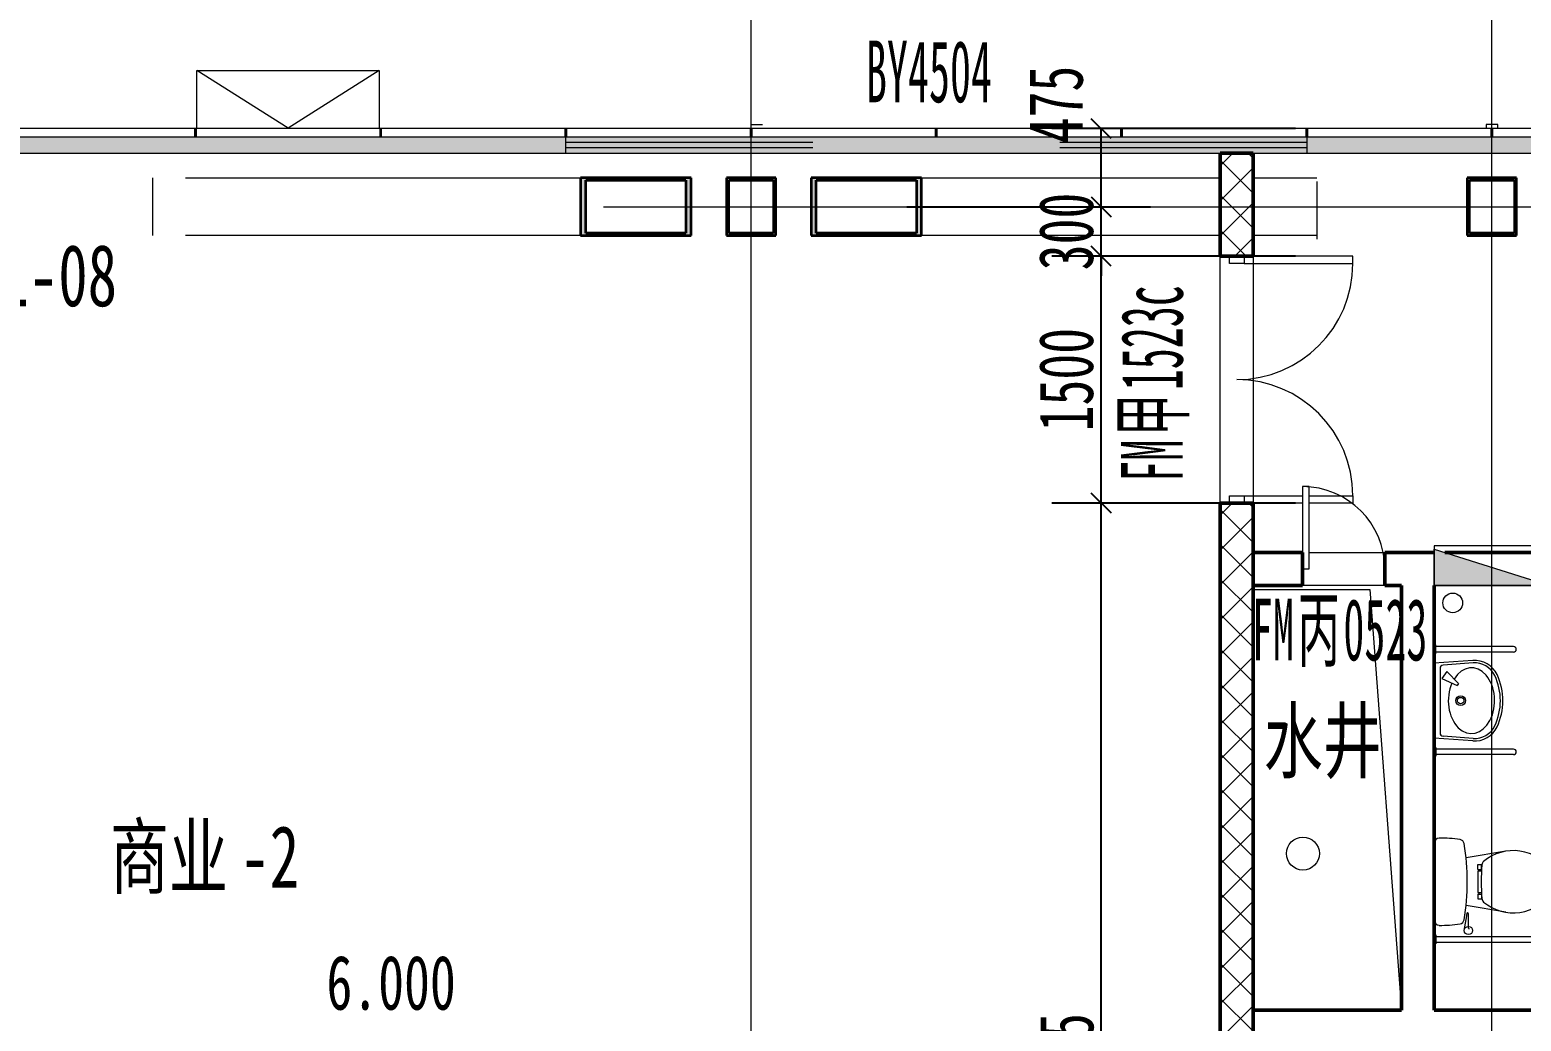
# Model space of a CAD drawing. Header units: millimetres. Extents: x 124696 to 347024, y 412631 to 564609.
# Drawn here: x 154291 to 163349, y 514405 to 520427 of the extents above; entities that cross this region are included whole.
import ezdxf

# ---------------------------------------------------------------- set-up
doc = ezdxf.new("R2010")
doc.units = ezdxf.units.MM
doc.header["$LTSCALE"] = 1500
doc.header["$MEASUREMENT"] = 0
for name, pattern in [('二层平面图$0$IMPORT-216002', [3, 2, -1]), ('二层平面图$0$划线 1mm', [2, 1, -1]), ('二层平面图$0$划线 2mm', [3.6, 2, -1.6]), ('二层平面图$0$轴网线_12_3_3_3 mm', [21, 12, -3, 3, -3])]:
    doc.linetypes.add(name, pattern=pattern)
doc.layers.add('0-建筑底图', color=7, linetype='Continuous')
for name, color, linetype, lineweight in [('二层平面图$0$0-1', 7, 'Continuous', 5), ('二层平面图$0$A-ANNO-IDEN-LEVL', 3, 'Continuous', 15), ('二层平面图$0$A-DOOR', 51, 'Continuous', 9), ('二层平面图$0$A-DOOR-1', 51, 'Continuous', 50), ('二层平面图$0$A-DOOR-IDEN', 53, 'Continuous', 15), ('二层平面图$0$A-LINE', 7, 'Continuous', 9), ('二层平面图$0$A-LINE-1', 7, '二层平面图$0$IMPORT-216002', 9), ('二层平面图$0$A-WALL-1', 10, 'Continuous', 50), ('二层平面图$0$A-WALL-2', 170, 'Continuous', 20), ('二层平面图$0$A-WALL-CURT-PANEL-2', 7, 'Continuous', 9), ('二层平面图$0$A-WALL-CURT-PANEL-3', 140, 'Continuous', 9), ('二层平面图$0$A-WALL-CURT-STILE-2', 7, 'Continuous', 9), ('二层平面图$0$A-WALL-CURT-STILE-3', 7, 'Continuous', 9), ('二层平面图$0$A-WINDOW', 51, 'Continuous', 9), ('二层平面图$0$A-WINDOW-1', 51, '二层平面图$0$划线 2mm', 9), ('二层平面图$0$A-WINDOW-2', 51, '二层平面图$0$划线 1mm', 9), ('二层平面图$0$A-WINDOW-IDEN', 53, 'Continuous', 15), ('二层平面图$0$ANNO-DIMS', 3, 'Continuous', 15), ('二层平面图$0$ANNO-DOTE-1', 10, '二层平面图$0$轴网线_12_3_3_3 mm', 15), ('二层平面图$0$ANNO-TEXT', 7, 'Continuous', 15), ('二层平面图$0$DETAIL', 3, 'Continuous', 9), ('二层平面图$0$E-FIRE-EQPM', 3, 'Continuous', 9), ('二层平面图$0$P-SANR-FIXT-1', 7, 'Continuous', 9), ('二层平面图$0$S-BEAM', 4, 'Continuous', 9), ('二层平面图$0$S-BEAM-1', 7, 'Continuous', 9), ('二层平面图$0$S-BEAM-2', 130, 'Continuous', 35), ('二层平面图$0$S-COLU', 7, 'Continuous', 9), ('二层平面图$0$S-COLU-2', 130, 'Continuous', 35), ('二层平面图$0$WALL-HATCH', 252, 'Continuous', 9), ('二层平面图$0$WALL-IDEN', 233, 'Continuous', 15)]:
    doc.layers.add(name, color=color, linetype=linetype, lineweight=lineweight)
doc.styles.add('二层平面图$0$黑体', font='simhei.ttf', dxfattribs={"width": 0.7, "height": 375})
doc.styles.add('二层平面图$0$黑体_5', font='simhei.ttf', dxfattribs={"width": 0.7, "height": 330})
doc.styles.add('二层平面图$0$黑体_6', font='simhei.ttf', dxfattribs={"width": 0.5, "height": 375})
doc.styles.add('二层平面图$0$黑体_B', font='', dxfattribs={"width": 0.7, "height": 375})
doc.styles.get('二层平面图$0$黑体_B').set_extended_font_data('SimHei', bold=True)
doc.dimstyles.new('二层平面图$0$直线_2_2mm_黑体_引线_文字在上', dxfattribs={"dimscale": 304.8, "dimtxt": 412.811453, "dimasz": 0.393701, "dimexe": 0.984252, "dimexo": 0.0625, "dimgap": 0.147638, "dimtad": 1, "dimdec": 0, "dimzin": 0, "dimdsep": 46, "dimtxsty": '二层平面图$0$黑体_5', "dimblk1": '二层平面图$0$_Oblique', "dimblk2": '二层平面图$0$_Oblique', "dimsah": 1, "dimcen": 0.09, "dimazin": 0, "dimtfac": 1, "dimtdec": 4, "dimtix": 1, "dimtmove": 0, "dimatfit": 3, "dimfxl": 3.937008, "dimfxlon": 1, "dimtvp": 1, "dimtolj": 1, "dimtzin": 0, "dimarcsym": 2})
doc.dimstyles.new('二层平面图$0$直线_2_2mm_黑体_引线_文字在上_2', dxfattribs={"dimscale": 304.8, "dimtxt": 412.811453, "dimasz": 0.393701, "dimexe": 0.984252, "dimexo": 0.0625, "dimgap": 0.147638, "dimtad": 1, "dimdec": 0, "dimzin": 0, "dimdsep": 46, "dimtxsty": '二层平面图$0$黑体_5', "dimblk1": '二层平面图$0$_Oblique', "dimblk2": '二层平面图$0$_Oblique', "dimsah": 1, "dimcen": 0.09, "dimazin": 0, "dimtfac": 1, "dimtdec": 4, "dimtix": 1, "dimtmove": 2, "dimatfit": 3, "dimfxl": 3.937008, "dimfxlon": 1, "dimtvp": 1, "dimtolj": 1, "dimtzin": 0, "dimarcsym": 2})

# ---------------------------------------------------------------- blocks, each defined once
blk = doc.blocks.new('二层平面图$0$S-梁-钢-箱形1 - _-300x350x14x14-V52-104-2F')
at = {"layer": '二层平面图$0$S-BEAM-1'}
h = blk.add_hatch(color=256, dxfattribs=at)
h.paths.add_polyline_path([(13864.6, 62825), (14535.4, 62825), (14535.4, 63175), (13864.6, 63175)])
h.paths.add_polyline_path([(14504.1, 62839), (13895.9, 62839), (13895.9, 63161), (14504.1, 63161)])
for p, q in [((14535.4, 63175), (16350, 63175)), ((16550, 63175), (16935.4, 63175)), ((16350, 62825), (14535.4, 62825)), ((16935.4, 62825), (16550, 62825))]:
    blk.add_line(p, q, dxfattribs=at)
at = {"layer": '二层平面图$0$S-BEAM-2'}
for p, q in [((14535.4, 63175), (13864.6, 63175)), ((13864.6, 63175), (13864.6, 62825)), ((13895.9, 62839), (13895.9, 63161)), ((13895.9, 63161), (14504.1, 63161)), ((14504.1, 63161), (14504.1, 62839)), ((14535.4, 62825), (14535.4, 63175)), ((13864.6, 62825), (14535.4, 62825)), ((14504.1, 62839), (13895.9, 62839))]:
    blk.add_line(p, q, dxfattribs=at)
blk = doc.blocks.new('二层平面图$0$S-梁-钢-箱形1 - _-300x350x14x14-V38-104-2F')
at = {"layer": '二层平面图$0$S-BEAM-1'}
h = blk.add_hatch(color=256, dxfattribs=at)
h.paths.add_polyline_path([(23535.4, 15575), (23535.4, 15925), (22864.6, 15925), (22864.6, 15575)])
h.paths.add_polyline_path([(23504.1, 15589), (22895.9, 15589), (22895.9, 15911), (23504.1, 15911), (23504.1, 15614)])
for p, q in [((23535.4, 15925), (25935.4, 15925)), ((25935.4, 15575), (23535.4, 15575))]:
    blk.add_line(p, q, dxfattribs=at)
at = {"layer": '二层平面图$0$S-BEAM-2'}
for p, q in [((23535.4, 15925), (22864.6, 15925)), ((22864.6, 15925), (22864.6, 15575)), ((22895.9, 15589), (22895.9, 15911)), ((22895.9, 15911), (23504.1, 15911)), ((23504.1, 15911), (23504.1, 15589)), ((23535.4, 15575), (23535.4, 15925)), ((23504.1, 15589), (22895.9, 15589)), ((22864.6, 15575), (23535.4, 15575))]:
    blk.add_line(p, q, dxfattribs=at)
blk = doc.blocks.new('二层平面图$0$S-柱-钢-矩形管 - _-300x350x14x14-1974236-104-2F')
at = {"layer": '二层平面图$0$S-COLU'}
h = blk.add_hatch(color=256, dxfattribs=at)
h.paths.add_polyline_path([(-150, -175), (150, -175), (150, 175), (-150, 175), (-150, 148)])
h.paths.add_polyline_path([(-136, -161), (-136, 161), (136, 161), (136, -161)])
at = {"layer": '二层平面图$0$S-COLU-2'}
for p, q in [((150, 175), (-150, 175)), ((-150, 175), (-150, -175)), ((-136, -161), (-136, 161)), ((-136, 161), (136, 161)), ((136, 161), (136, -161)), ((150, -175), (150, 175)), ((-150, -175), (150, -175)), ((136, -161), (-136, -161))]:
    blk.add_line(p, q, dxfattribs=at)
blk = doc.blocks.new('二层平面图$0$SHS-Structure-Center_rvt-1-104-2F')
at = {"layer": '二层平面图$0$S-BEAM', "rotation": 180}
blk.add_blockref('二层平面图$0$S-梁-钢-箱形1 - _-300x350x14x14-V38-104-2F', (36000, 78750), dxfattribs=at)
at = {"layer": '二层平面图$0$S-BEAM'}
blk.add_blockref('二层平面图$0$S-梁-钢-箱形1 - _-300x350x14x14-V52-104-2F', (0, 0), dxfattribs=at)
at = {"layer": '二层平面图$0$S-COLU'}
for p in [(13500, 63000), (18000, 63000)]:
    blk.add_blockref('二层平面图$0$S-柱-钢-矩形管 - _-300x350x14x14-1974236-104-2F', p, dxfattribs=at)
blk = doc.blocks.new('二层平面图$0$矩形竖梃 - 幕墙龙骨_70_250-12992134-104-2F')
at = {"layer": '二层平面图$0$A-WALL-CURT-STILE-2'}
for p, q in [((13500, 63475), (13500, 63500)), ((13500, 63500), (13570, 63500))]:
    blk.add_line(p, q, dxfattribs=at)
blk = doc.blocks.new('二层平面图$0$无障碍_台盆_2D - 无障碍_台盆_2D-499391-104-2F')
at = {"layer": '二层平面图$0$DETAIL'}
for p, q in [((-328, 481.5), (-328, 10)), ((-295, 481.5), (-295, 10)), ((295, 481.5), (295, 10)), ((328, 481.5), (328, 10)), ((-244, 234), (-226.8, 0)), ((-229.1, 235.1), (-215.7, 53.5)), ((230, 235.1), (216.7, 53.5)), ((245, 234), (227.8, 0)), ((-176.1, 75.2), (-104.3, 147)), ((-135.1, 46.5), (-92.2, 138.5)), ((-104.3, 147), (-92.2, 138.5)), ((-338, 10), (-338, 0)), ((-285, 10), (-338, 10)), ((-285, 0), (-285, 10)), ((-195.8, 35), (196.7, 35)), ((-176.1, 75.2), (-135.1, 46.5)), ((285, 10), (338, 10)), ((285, 0), (285, 10)), ((338, 10), (338, 0))]:
    blk.add_line(p, q, dxfattribs=at)
for radius in [30, 20]:
    blk.add_circle((0, 160), radius, dxfattribs=at)
for centre, radius, start, end in [((-311.5, 481.5), 16.5, 0, 180), ((311.5, 481.5), 16.5, 0, 180), ((-94.4, 245), 150, 115.16923, 184.20947), ((-94.4, 245), 135, 115.16923, 184.20947), ((0.5, 43), 373.2, 64.83077, 115.16923), ((0.5, 43), 358.2, 64.83077, 115.16923), ((95.4, 245), 135, 355.79053, 64.83077), ((95.4, 245), 150, 355.79053, 64.83077), ((-195.8, 55), 20, 184.20947, 270), ((196.7, 55), 20, 270, 355.79053)]:
    blk.add_arc(centre, radius, start, end, dxfattribs=at)
blk.add_ellipse((0.5, 225.6), major_axis=(200, 0), ratio=0.703058, start_param=4.145617, end_param=10.275831, dxfattribs=at)
blk = doc.blocks.new('二层平面图$0$无障碍-马桶_2D - 无障碍-马桶_2D-501319-104-2F')
at = {"layer": '二层平面图$0$DETAIL'}
for p, q in [((-376.5, 0), (-376.5, -10)), ((-323.5, 0), (-323.5, -10)), ((-323.5, -10), (-376.5, -10)), ((-366.5, -10), (-366.5, -718.5)), ((-333.5, -10), (-333.5, -718.5)), ((-296.3, -182.2), (-207.5, -197.3)), ((-281.3, -207.2), (-196.3, -207.2)), ((-187.9, -200.6), (-201.2, -195.2)), ((-185, -433.6), (-144.2, -192.6)), ((-105, -265), (-105, -287.1)), ((-75, -265), (-105, -265)), ((-75, -265), (-75, -287.1)), ((-65, -270), (-75, -270)), ((-65, -265), (-65, -286.6)), ((65, -265), (-65, -265)), ((65, -286.6), (65, -265)), ((65, -270), (75, -270)), ((75, -265), (105, -265)), ((75, -265), (75, -287.1)), ((105, -265), (105, -287.1)), ((185, -433.6), (144.2, -192.6)), ((-75, -287.1), (-105, -287.1)), ((75, -287.1), (105, -287.1))]:
    blk.add_line(p, q, dxfattribs=at)
blk.add_circle((-296.3, -207.2), 25, dxfattribs=at)
for centre, radius, start, end in [((-235, -30), 30, 90, 178.70952), ((235, -30), 30, 1.29048, 90), ((416.1, -44.7), 681.3, 178.70952, 189.43233), ((-416.1, -44.7), 681.3, 350.56767, 1.29048), ((-226.4, -151.4), 30, 189.43233, 260.60758), ((0, 1217), 1417, 260.60758, 279.39242), ((226.4, -151.4), 30, 279.39242, 350.56767), ((-281.3, -211.7), 4.47, 90, 171.562), ((-206.3, -190.2), 7.2, 260.39293, 315.19074), ((-191.4, -190), 11.1, 207.85616, 288.48413), ((-196.3, -198.6), 8.66, 270, 346.59076), ((94.2, -480.8), 283.1, 140.23089, 235.79454), ((-100.4, -318.9), 30, 94.44658, 140.23089), ((0, -1610), 1325, 85.55342, 94.44658), ((-94.2, -480.8), 283.1, 304.20546, 39.76911), ((100.4, -318.9), 30, 39.76911, 85.55342), ((-350, -718.5), 16.5, 180, 0), ((0, -619.4), 115.6, 235.79454, 304.20546)]:
    blk.add_arc(centre, radius, start, end, dxfattribs=at)
blk = doc.blocks.new('二层平面图$0$A-防火门_双扇_矩形观察窗 - FM甲1523c-6128265-104-2F')
at = {"layer": '二层平面图$0$A-DOOR'}
for p, q in [((-750, 45), (-705, 45)), ((-705, 45), (-705, -45)), ((705, 45), (750, 45)), ((705, -45), (705, 45)), ((-705, -45), (-750, -45)), ((-750, -400), (-750, -45)), ((-705, -45), (-705, -400)), ((705, -45), (705, -705)), ((750, -45), (705, -45)), ((750, -705), (750, -45)), ((-750, -705), (-750, -440)), ((-705, -440), (-705, -705)), ((-705, -705), (-750, -705)), ((705, -705), (750, -705))]:
    blk.add_line(p, q, dxfattribs=at)
for centre, start, end in [((-705, 0), 270, 360), ((705, 0), 180, 270)]:
    blk.add_arc(centre, 705, start, end, dxfattribs=at)
blk = doc.blocks.new('二层平面图$0$A-防火门_单扇_矩形观察窗 - FM丙0523-12511746-104-2F')
at = {"layer": '二层平面图$0$A-DOOR'}
for p, q in [((250, 0), (210, 0)), ((210, 0), (210, -500)), ((250, -500), (250, -100)), ((210, -500), (250, -500))]:
    blk.add_line(p, q, dxfattribs=at)
blk.add_arc((250, 0), 500, 180, 270, dxfattribs=at)
at = {"layer": '二层平面图$0$A-DOOR-1'}
blk.add_line((250, -100), (250, 0), dxfattribs=at)
blk = doc.blocks.new('二层平面图$0$国标_带灭火器箱组合式消防柜-乙型-左 - 1800x700x180 2-7042706-104-2F')
at = {"layer": '二层平面图$0$E-FIRE-EQPM'}
blk.add_hatch(color=256, dxfattribs=at).paths.add_polyline_path([(-350, 120), (-350, -99.8), (350, -99.8), (302, -84.8)])
for p, q in [((350, 140.2), (-350, 140.2)), ((-350, 140.2), (-350, -99.8)), ((-350, -99.8), (-350, 120)), ((-350, 120), (350, -99.8)), ((350, -99.8), (350, 140.2)), ((350, -99.8), (-350, -99.8)), ((-350, -99.8), (350, -99.8))]:
    blk.add_line(p, q, dxfattribs=at)
blk = doc.blocks.new('二层平面图$0$矩形竖梃 - 8 x 50 mm 蜂窝铝板幕墙开缝-12966298-104-2F')
at = {"layer": '二层平面图$0$A-WALL-CURT-STILE-3'}
for p, q in [((-4, 50), (4, 50)), ((-4, 0), (-4, 50)), ((4, 0), (-4, 0)), ((4, 50), (4, 0))]:
    blk.add_line(p, q, dxfattribs=at)
blk = doc.blocks.new('二层平面图$0$系统嵌板 - 白色艾特板-12966764-104-2F')
at = {"layer": '二层平面图$0$A-WALL-CURT-PANEL-3'}
for p, q in [((558.5, 0), (-558.5, 0)), ((-558.5, 0), (-558.5, -50)), ((558.5, -50), (558.5, 0)), ((-558.5, -50), (558.5, -50))]:
    blk.add_line(p, q, dxfattribs=at)
blk = doc.blocks.new('二层平面图$0$系统嵌板 - 白色艾特板-13030047-104-2F')
at = {"layer": '二层平面图$0$A-WALL-CURT-PANEL-3'}
for p, q in [((558.5, 0), (-558.5, 0)), ((-558.5, 0), (-558.5, -50)), ((558.5, -50), (558.5, 0)), ((-558.5, -50), (558.5, -50))]:
    blk.add_line(p, q, dxfattribs=at)
blk = doc.blocks.new('二层平面图$0$系统嵌板 - 白色艾特板-12967525-104-2F')
at = {"layer": '二层平面图$0$A-WALL-CURT-PANEL-3'}
for p, q in [((558.5, 0), (-558.5, 0)), ((-558.5, 0), (-558.5, -50)), ((558.5, -50), (558.5, 0)), ((-558.5, -50), (558.5, -50))]:
    blk.add_line(p, q, dxfattribs=at)
blk = doc.blocks.new('二层平面图$0$A-嵌板_上悬铝窗 - SC1111_-13127257-104-2F')
at = {"layer": '二层平面图$0$A-WINDOW-1'}
for p, q in [((0, 2.5), (-553.5, 352.5)), ((-553.5, 352.5), (553.5, 352.5)), ((-553.5, 2.5), (-553.5, 352.5)), ((553.5, 352.5), (0, 2.5)), ((553.5, 352.5), (553.5, 2.5))]:
    blk.add_line(p, q, dxfattribs=at)
blk = doc.blocks.new('二层平面图$0$A-金属百叶 - BY4504-12968297-104-2F')
at = {"layer": '二层平面图$0$A-WINDOW'}
for p, q in [((-2250, -50), (-2250, 50)), ((2250, 50), (2250, -50))]:
    blk.add_line(p, q, dxfattribs=at)
at = {"layer": '二层平面图$0$A-WINDOW-2'}
for p, q in [((-2250, 16.7), (2250, 16.7)), ((2250, -16.7), (-2250, -16.7))]:
    blk.add_line(p, q, dxfattribs=at)
blk = doc.blocks.new('二层平面图$0$矩形竖梃 - 幕墙龙骨_70_250-12992216-104-2F')
at = {"layer": '二层平面图$0$A-WALL-CURT-STILE-2'}
for p, q in [((-70, 0), (-70, -25)), ((-70, -25), (0, -25)), ((0, -25), (0, 0))]:
    blk.add_line(p, q, dxfattribs=at)
blk = doc.blocks.new('二层平面图$0$_Oblique')
at = {"color": 0, "linetype": 'ByBlock', "lineweight": -2}
blk.add_line((-0.5, -0.5), (0.5, 0.5), dxfattribs=at)
blk = doc.blocks.new('*D2501')
at = {"layer": '二层平面图$0$ANNO-DIMS', "color": 0, "lineweight": -2, "transparency": 16777216}
for p, q in [((16807.4, 61200), (15326.5, 61200)), ((15626.5, 54375), (15626.5, 61200)), ((16807.4, 54375), (15326.5, 54375))]:
    blk.add_line(p, q, dxfattribs=at)
at = {"layer": '二层平面图$0$ANNO-DIMS', "color": 0, "lineweight": -2, "transparency": 16777216, "xscale": 120, "yscale": 120, "zscale": 120}
for p, rotation in [((15626.5, 61200), 90), ((15626.5, 54375), 270)]:
    blk.add_blockref('二层平面图$0$_Oblique', p, dxfattribs=dict(at, rotation=rotation))
at = {"layer": '二层平面图$0$ANNO-DIMS', "color": 0, "transparency": 16777216, "insert": (15416.5, 57787.5), "char_height": 330, "width": 806.422, "attachment_point": 5, "rotation": 90, "style": '二层平面图$0$黑体_5'}
blk.add_mtext('\\A1;6825', dxfattribs=at)
blk = doc.blocks.new('*D2502')
at = {"layer": '二层平面图$0$ANNO-DIMS', "color": 0, "lineweight": -2, "transparency": 16777216}
for p, q in [((16807.4, 62700), (15326.5, 62700)), ((15626.5, 61200), (15626.5, 62700)), ((16807.4, 61200), (15326.5, 61200))]:
    blk.add_line(p, q, dxfattribs=at)
at = {"layer": '二层平面图$0$ANNO-DIMS', "color": 0, "lineweight": -2, "transparency": 16777216, "xscale": 120, "yscale": 120, "zscale": 120}
for p, rotation in [((15626.5, 62700), 90), ((15626.5, 61200), 270)]:
    blk.add_blockref('二层平面图$0$_Oblique', p, dxfattribs=dict(at, rotation=rotation))
at = {"layer": '二层平面图$0$ANNO-DIMS', "color": 0, "transparency": 16777216, "insert": (15414.6, 61950), "char_height": 330, "width": 806.422, "attachment_point": 5, "rotation": 90, "style": '二层平面图$0$黑体_5'}
blk.add_mtext('\\A1;1500', dxfattribs=at)
blk = doc.blocks.new('*D2503')
at = {"layer": '二层平面图$0$ANNO-DIMS', "color": 0, "lineweight": -2, "transparency": 16777216}
for p, q in [((15626.5, 63000), (15626.5, 63120)), ((14445.5, 63000), (15926.5, 63000)), ((15626.5, 62700), (15626.5, 63000)), ((16807.4, 62700), (15326.5, 62700)), ((15626.5, 62700), (15626.5, 62580))]:
    blk.add_line(p, q, dxfattribs=at)
at = {"layer": '二层平面图$0$ANNO-DIMS', "color": 0, "lineweight": -2, "transparency": 16777216, "xscale": 120, "yscale": 120, "zscale": 120}
for p, rotation in [((15626.5, 63000), 270), ((15626.5, 62700), 90)]:
    blk.add_blockref('二层平面图$0$_Oblique', p, dxfattribs=dict(at, rotation=rotation))
at = {"layer": '二层平面图$0$ANNO-DIMS', "color": 0, "transparency": 16777216, "insert": (15414.6, 62850), "char_height": 330, "width": 604.817, "attachment_point": 5, "rotation": 90, "style": '二层平面图$0$黑体_5'}
blk.add_mtext('\\A1;300', dxfattribs=at)
blk = doc.blocks.new('*D2504')
at = {"layer": '二层平面图$0$ANNO-DIMS', "color": 0, "lineweight": -2, "transparency": 16777216}
for p, q in [((16807.4, 63475), (15326.5, 63475)), ((15626.5, 63000), (15626.5, 63475)), ((14445.5, 63000), (15926.5, 63000))]:
    blk.add_line(p, q, dxfattribs=at)
at = {"layer": '二层平面图$0$ANNO-DIMS', "color": 0, "lineweight": -2, "transparency": 16777216, "xscale": 120, "yscale": 120, "zscale": 120}
for p, rotation in [((15626.5, 63475), 90), ((15626.5, 63000), 270)]:
    blk.add_blockref('二层平面图$0$_Oblique', p, dxfattribs=dict(at, rotation=rotation))
at = {"layer": '二层平面图$0$ANNO-DIMS', "color": 0, "transparency": 16777216, "insert": (15184.3, 63385.6), "char_height": 330, "width": 604.817, "attachment_point": 1, "rotation": 90, "line_spacing_factor": 0.872751, "style": '二层平面图$0$黑体_5'}
blk.add_mtext('\\A1;475', dxfattribs=at)
blk = doc.blocks.new('二层平面图')
at = {"layer": '二层平面图$0$WALL-HATCH'}
h = blk.add_hatch(dxfattribs=at)
h.set_pattern_fill('FP_125', color=8, angle=-113.578, style=0, pattern_type=2)
h.set_pattern_definition([(246.422, (34899.556, 63417.38), (-0.21196, -152.88676), [26.213, -13.882, 69.19, -13.882, -42.855]), (246.422, (34899.556, 63417.38), (-0.21196, -152.88676), [-123.167, 26.213, -16.642]), (293.58, (34939.474, 63417.38), (66.51436, -0.00144), [26.213, -13.882, 69.26, -13.882, -42.855]), (293.58, (34939.474, 63417.38), (66.51436, -0.00144), [-123.237, 26.213, -16.642]), (180, (34939.47, 63417.38), (-9e-12, -152.4), [39.907, -26.604]), (180, (34906.22, 63280.22), (-9e-12, -152.4), [39.907, -26.604]), (270, (34950, 63393.26), (66.513, -4e-12), [12.722, -139.678]), (270, (34916.744, 63317.06), (66.513, -4e-12), [12.722, -139.678]), (270, (34889.04, 63393.26), (66.513, -4e-12), [12.722, -139.678]), (270, (34855.784, 63317.06), (66.513, -4e-12), [12.722, -139.678])])
h.paths.add_polyline_path([(-392, 63325), (26725, 63325), (26725, 63425), (-550, 63425), (-550, 63325)])
h = blk.add_hatch(dxfattribs=at)
h.set_pattern_fill('FP_1', color=8, style=0, pattern_type=2)
h.set_pattern_definition([(45, (0, 0), (-106.066, 106.066), []), (135, (0, 0), (-106.066, -106.066), [])])
h.paths.add_polyline_path([(16550, 54100), (16550, 61200), (16350, 61200), (16350, 54100)])
h.paths.add_polyline_path([(16550, 62700), (16550, 63325), (16350, 63325), (16350, 62700)])
at = {"layer": '二层平面图$0$A-LINE', "color": 8}
for p, q in [((9864.5, 63175), (9864.5, 62825)), ((16936.7, 63153.4), (16936.7, 62803.4)), ((16350, 61200), (16350, 62700)), ((16550, 62700), (16550, 61200)), ((16890, 60900), (17350, 60900)), ((17350, 60700), (16850, 60700))]:
    blk.add_line(p, q, dxfattribs=at)
for centre, radius in [((17761.9, 60593.8), 60), ((16851.9, 59070.8), 100)]:
    blk.add_circle(centre, radius, dxfattribs=at)
at = {"layer": '二层平面图$0$A-LINE-1', "color": 8}
for p, q in [((16559.1, 60675), (17259.1, 60675)), ((17259.1, 60675), (17450, 58120))]:
    blk.add_line(p, q, dxfattribs=at)
at = {"layer": '二层平面图$0$A-WALL-1', "color": 8}
for p, q in [((16350, 63325), (16350, 62700)), ((16550, 63325), (16350, 63325)), ((16550, 62700), (16550, 63325)), ((16350, 62700), (16550, 62700)), ((16350, 61200), (16350, 54100)), ((16550, 61200), (16350, 61200)), ((16550, 54175), (16550, 61200)), ((16850, 60900), (16550, 60900)), ((17650, 60900), (17350, 60900)), ((17350, 60900), (17350, 60700)), ((21250, 60900), (17713.2, 60900)), ((16850, 60700), (16850, 60800)), ((16550, 60700), (16850, 60700)), ((17350, 60700), (17450, 60700)), ((17450, 60700), (17450, 58120)), ((17650, 58120), (17650, 60700)), ((17450, 58120), (16550, 58120)), ((20000, 58120), (17650, 58120))]:
    blk.add_line(p, q, dxfattribs=at)
at = {"layer": '二层平面图$0$A-WALL-2', "color": 8}
for p, q in [((-550, 63425), (26725, 63425)), ((-550, 63325), (26725, 63325))]:
    blk.add_line(p, q, dxfattribs=at)
at = {"layer": '二层平面图$0$ANNO-DOTE-1', "color": 8}
for p, q in [((13500, -6710.3), (13500, 106757.2)), ((18000, -6710.3), (18000, 106757.2)), ((-18896.2, 63000), (161528.2, 63000))]:
    blk.add_line(p, q, dxfattribs=at)
at = {"layer": '二层平面图$0$0-1', "color": 8}
blk.add_blockref('二层平面图$0$SHS-Structure-Center_rvt-1-104-2F', (0, 0), dxfattribs=at)
at = {"layer": '二层平面图$0$A-DOOR', "color": 8}
for name, p, rotation in [('二层平面图$0$A-防火门_双扇_矩形观察窗 - FM甲1523c-6128265-104-2F', (16450, 61950), 89.99999999999991), ('二层平面图$0$A-防火门_单扇_矩形观察窗 - FM丙0523-12511746-104-2F', (17100, 60800), 180)]:
    blk.add_blockref(name, p, dxfattribs=dict(at, rotation=rotation))
at = {"layer": '二层平面图$0$A-WALL-CURT-PANEL-2', "color": 8}
for name, p in [('二层平面图$0$系统嵌板 - 白色艾特板-12966764-104-2F', (9562.5, 63475)), ('二层平面图$0$系统嵌板 - 白色艾特板-13030047-104-2F', (10687.5, 63475)), ('二层平面图$0$系统嵌板 - 白色艾特板-12966764-104-2F', (11812.5, 63475)), ('二层平面图$0$系统嵌板 - 白色艾特板-12967525-104-2F', (12937.5, 63475)), ('二层平面图$0$系统嵌板 - 白色艾特板-12967525-104-2F', (14062.5, 63475)), ('二层平面图$0$系统嵌板 - 白色艾特板-12967525-104-2F', (15187.5, 63475)), ('二层平面图$0$系统嵌板 - 白色艾特板-12967525-104-2F', (16312.5, 63475)), ('二层平面图$0$系统嵌板 - 白色艾特板-12966764-104-2F', (17437.5, 63475)), ('二层平面图$0$系统嵌板 - 白色艾特板-12966764-104-2F', (18562.5, 63475))]:
    blk.add_blockref(name, p, dxfattribs=at)
at = {"layer": '二层平面图$0$A-WALL-CURT-STILE-2', "color": 8, "extrusion": (0, 0, -1), "rotation": 180}
for p in [(-10125, 63475), (-11250, 63475), (-12375, 63475), (-13500, 63475), (-14625, 63475), (-15750, 63475), (-16875, 63475), (-18000, 63475)]:
    blk.add_blockref('二层平面图$0$矩形竖梃 - 8 x 50 mm 蜂窝铝板幕墙开缝-12966298-104-2F', p, dxfattribs=at)
at = {"layer": '二层平面图$0$A-WALL-CURT-STILE-2', "color": 8}
blk.add_blockref('二层平面图$0$矩形竖梃 - 幕墙龙骨_70_250-12992134-104-2F', (0, 0), dxfattribs=at)
at = {"layer": '二层平面图$0$A-WALL-CURT-STILE-2', "color": 8, "rotation": 180}
blk.add_blockref('二层平面图$0$矩形竖梃 - 幕墙龙骨_70_250-12992216-104-2F', (17965, 63475), dxfattribs=at)
at = {"layer": '二层平面图$0$A-WINDOW', "color": 8}
for name, p in [('二层平面图$0$A-嵌板_上悬铝窗 - SC1111_-13127257-104-2F', (10687.5, 63475)), ('二层平面图$0$A-金属百叶 - BY4504-12968297-104-2F', (14625, 63375))]:
    blk.add_blockref(name, p, dxfattribs=at)
at = {"layer": '二层平面图$0$E-FIRE-EQPM', "color": 8}
blk.add_blockref('二层平面图$0$国标_带灭火器箱组合式消防柜-乙型-左 - 1800x700x180 2-7042706-104-2F', (18000, 60799.8), dxfattribs=at)
at = {"layer": '二层平面图$0$P-SANR-FIXT-1', "color": 8}
for name, p, rotation in [('二层平面图$0$无障碍_台盆_2D - 无障碍_台盆_2D-499391-104-2F', (17650, 60000), 269.9999999999998), ('二层平面图$0$无障碍-马桶_2D - 无障碍-马桶_2D-501319-104-2F', (17650, 58900), 90.00000000000021)]:
    blk.add_blockref(name, p, dxfattribs=dict(at, rotation=rotation))
at = {"layer": '二层平面图$0$A-ANNO-IDEN-LEVL', "color": 8, "insert": (10920.6, 58452.6), "char_height": 330, "width": 990.683, "attachment_point": 1, "line_spacing_factor": 0.872751, "style": '二层平面图$0$黑体_5'}
blk.add_mtext('6.000', dxfattribs=at)
at = {"layer": '二层平面图$0$A-DOOR-IDEN', "color": 8, "char_height": 375, "attachment_point": 1, "rotation": 90, "style": '二层平面图$0$黑体_6'}
for s, insert, width in [('1523c', (15746.8, 61885.8), 841.772), ('\\f黑体|b0|i0|c134|p49|;\\W.5;甲', (15746.8, 61608), 336.709), ('FM', (15746.8, 61330.1), 336.709)]:
    blk.add_mtext(s, dxfattribs=dict(at, insert=insert, width=width))
at = {"layer": '二层平面图$0$A-DOOR-IDEN', "color": 8, "char_height": 375, "attachment_point": 1, "style": '二层平面图$0$黑体_6'}
for s, insert, width in [('FM', (16542, 60619.4), 336.709), ('\\f黑体|b0|i0|c134|p49|;\\W.5;丙', (16819.8, 60619.4), 336.709), ('0523', (17097.6, 60619.4), 673.417)]:
    blk.add_mtext(s, dxfattribs=dict(at, insert=insert, width=width))
at = {"layer": '二层平面图$0$A-WINDOW-IDEN', "color": 8, "insert": (14197.7, 64010), "char_height": 375, "width": 1010.126, "attachment_point": 1, "style": '二层平面图$0$黑体_6'}
blk.add_mtext('BY4504', dxfattribs=at)
at = {"layer": '二层平面图$0$ANNO-TEXT', "color": 8, "char_height": 375, "attachment_point": 1, "style": '二层平面图$0$黑体_B'}
for s, insert, width in [('水井', (16614.2, 59943.8), 959.62), ('商业', (9605.9, 59239.8), 959.62), ('-2', (10397.6, 59239.8), 488.228)]:
    blk.add_mtext(s, dxfattribs=dict(at, insert=insert, width=width))
at = {"layer": '二层平面图$0$WALL-IDEN', "color": 8, "insert": (8220.2, 62771.1), "char_height": 375, "width": 1885.569, "attachment_point": 1, "style": '二层平面图$0$黑体'}
blk.add_mtext('MQ-F1-08', dxfattribs=at)
at = {"layer": '二层平面图$0$ANNO-DIMS', "color": 8}
dim = blk.add_linear_dim(base=(15626.5, 63475), p1=(14426.5, 63000), p2=(16826.5, 63475), angle=90, dimstyle='二层平面图$0$直线_2_2mm_黑体_引线_文字在上_2', override={"dimpost": '<>', "dimfxl": 2446.553699}, dxfattribs=at)
dim.commit()
dim.dimension.update_dxf_attribs({"geometry": '*D2504', "text_midpoint": (15404.3, 63688), "dimtype": 160, "text_rotation": 90})
for base, p1, p2, override, picture, middle in [((15626.5, 63000), (16826.5, 62700), (14426.5, 63000), {"dimpost": '<>', "dimfxl": 2418.677324}, '*D2503', (15414.6, 62850)), ((15626.5, 62700), (16826.5, 61200), (16826.5, 62700), {"dimpost": '<>', "dimfxl": 1500}, '*D2502', (15414.6, 61950)), ((15626.5, 61200), (16826.5, 54375), (16826.5, 61200), {"dimpost": '<>', "dimfxl": 6825}, '*D2501', (15416.5, 57787.5))]:
    dim = blk.add_linear_dim(base=base, p1=p1, p2=p2, angle=90, dimstyle='二层平面图$0$直线_2_2mm_黑体_引线_文字在上', override=override, dxfattribs=at)
    dim.commit()
    dim.dimension.update_dxf_attribs({"geometry": picture, "text_midpoint": middle})

msp = doc.modelspace()

# ---------------------------------------------------------------- block references
at = {"layer": '0-建筑底图'}
msp.add_blockref('二层平面图', (145171.7, 456352), dxfattribs=at)

doc.saveas('drawing.dxf')
